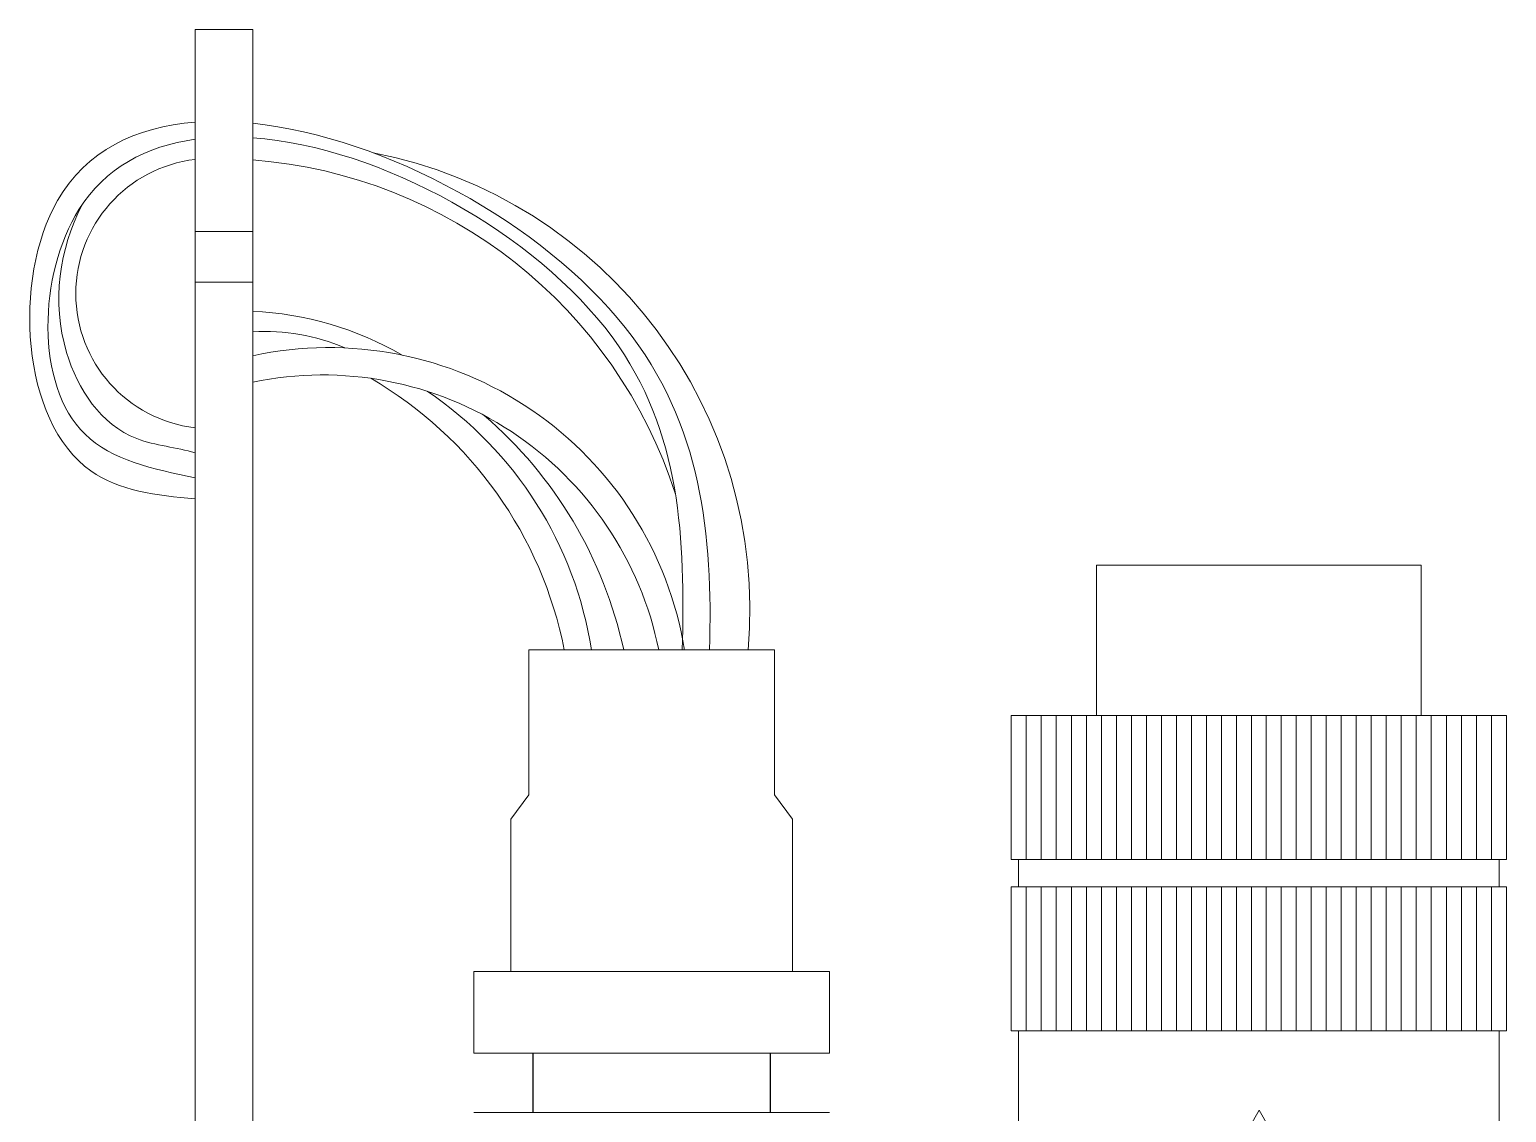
# Model space of a CAD drawing. Header units: millimetres. Extents: x 4147 to 30367, y 7281 to 12368.
# Drawn here: x 27664 to 30367, y 10387 to 12368 of the extents above; entities that cross this region are included whole.
import ezdxf

# ---------------------------------------------------------------- set-up
doc = ezdxf.new("R2010")
doc.units = ezdxf.units.MM

# ---------------------------------------------------------------- blocks, each defined once
blk = doc.blocks.new('Fitting Cable')
at = {"linetype": 'Continuous', "lineweight": 9}
for p, q in [((-1947.1, -2980.1), (-1947.1, 979.9)), ((-1947.1, 979.9), (-1947.1, -2980.1)), ((-1841.5, -2980.1), (-1841.5, 979.9)), ((-1841.5, 979.9), (-1841.5, -2980.1)), ((-1841.5, 665.2), (-1841.5, 881.2)), ((-1841.5, 881.2), (-1841.5, 665.2)), ((-1841.5, 881.2), (-1841.5, 665.2)), ((-1841.5, 665.2), (-1841.5, 881.2)), ((-1841.5, 665.2), (-1841.5, 881.2)), ((-1841.5, 881.2), (-1841.5, 665.2)), ((-1841.5, 665.2), (-1841.5, 881.2)), ((-1841.5, 881.2), (-1841.5, 665.2)), ((-1841.5, 665.2), (-1841.5, 881.2)), ((-1841.5, 881.2), (-1841.5, 665.2)), ((-1841.5, 665.2), (-1841.5, 881.2)), ((-1841.5, 881.2), (-1841.5, 665.2)), ((-1841.5, 881.2), (-1841.5, 665.2)), ((-1841.5, 665.2), (-1841.5, 881.2)), ((-1841.5, 881.2), (-1841.5, 665.2)), ((-1841.5, 665.2), (-1841.5, 881.2)), ((-1841.5, 881.2), (-1841.5, 665.2)), ((-1841.5, 665.2), (-1841.5, 881.2)), ((-1841.5, 881.2), (-1841.5, 665.2)), ((-1841.5, 665.2), (-1841.5, 881.2)), ((-1947.1, 824.1), (-1947.1, 562.1)), ((-1947.1, 562.1), (-1947.1, 824.1)), ((-1841.5, 574.3), (-1841.5, 811.9)), ((-1947.1, 775.6), (-1947.1, 611.2)), ((-1947.1, 610.6), (-1947.1, 775)), ((-1947.1, 758.1), (-1947.1, 628.1)), ((-1947.1, 758.1), (-1947.1, 628.1)), ((-1841.5, 775.6), (-1841.5, 611.2)), ((-1841.5, 610.6), (-1841.5, 775)), ((-1841.5, 627.1), (-1841.5, 759.1)), ((-1841.5, 665.2), (-1841.5, 665.2)), ((-1841.5, 665.2), (-1841.5, 665.2)), ((-1841.5, 665.2), (-1841.5, 665.2)), ((-1841.5, 665.2), (-1841.5, 665.2)), ((-1841.5, 665.2), (-1841.5, 665.2)), ((-1841.5, 665.2), (-1841.5, 665.2)), ((-1841.5, 665.2), (-1841.5, 665.2)), ((-1841.5, 665.2), (-1841.5, 665.2)), ((-1841.5, 665.2), (-1841.5, 665.2)), ((-1841.5, 665.2), (-1841.5, 665.2)), ((-1841.5, 610.6), (-1947.1, 610.6)), ((-1841.5, 610.6), (-1947.1, 610.6)), ((-1947.1, 517.9), (-1841.5, 517.9)), ((-1841.5, 303.6), (-1841.5, 519.6)), ((-1841.5, 519.6), (-1841.5, 519.6)), ((-1841.5, 519.6), (-1841.5, 303.6)), ((-1841.5, 303.6), (-1841.5, 519.6)), ((-1841.5, 519.6), (-1841.5, 519.6)), ((-1841.5, 519.6), (-1841.5, 303.6)), ((-1841.5, 303.6), (-1841.5, 519.6)), ((-1841.5, 519.6), (-1841.5, 519.6)), ((-1841.5, 519.6), (-1841.5, 303.6)), ((-1841.5, 303.6), (-1841.5, 519.6)), ((-1841.5, 519.6), (-1841.5, 519.6)), ((-1841.5, 519.6), (-1841.5, 303.6)), ((-1841.5, 303.6), (-1841.5, 519.6)), ((-1841.5, 519.6), (-1841.5, 519.6)), ((-1841.5, 519.6), (-1841.5, 303.6)), ((-1841.5, 303.6), (-1841.5, 519.6)), ((-1841.5, 519.6), (-1841.5, 519.6)), ((-1841.5, 519.6), (-1841.5, 303.6)), ((-1841.5, 303.6), (-1841.5, 519.6)), ((-1841.5, 519.6), (-1841.5, 519.6)), ((-1841.5, 519.6), (-1841.5, 303.6)), ((-1841.5, 303.6), (-1841.5, 519.6)), ((-1841.5, 519.6), (-1841.5, 519.6)), ((-1841.5, 519.6), (-1841.5, 303.6)), ((-1841.5, 303.6), (-1841.5, 519.6)), ((-1841.5, 519.6), (-1841.5, 519.6)), ((-1841.5, 519.6), (-1841.5, 303.6)), ((-1841.5, 303.6), (-1841.5, 519.6)), ((-1841.5, 519.6), (-1841.5, 519.6)), ((-1841.5, 519.6), (-1841.5, 303.6)), ((-1841.5, 303.6), (-1841.5, 303.6)), ((-1841.5, 303.6), (-1841.5, 303.6)), ((-1841.5, 303.6), (-1841.5, 303.6)), ((-1841.5, 303.6), (-1841.5, 303.6)), ((-1841.5, 303.6), (-1841.5, 303.6)), ((-1841.5, 303.6), (-1841.5, 303.6)), ((-1841.5, 303.6), (-1841.5, 303.6)), ((-1841.5, 303.6), (-1841.5, 303.6)), ((-1841.5, 303.6), (-1841.5, 303.6)), ((-297, 0), (297, 0)), ((-297, -275), (-297, 0)), ((297, -275), (297, 0)), ((-1336.5, -155.4), (-886.3, -155.4)), ((-1336.5, -420.5), (-1336.5, -155.4)), ((-1247.1, -155.4), (-975.7, -155.4)), ((-886.3, -155.4), (-886.3, -420.5)), ((-453.2, -275), (0, -275)), ((-453.2, -539), (-453.2, -275)), ((-425.7, -539), (-425.7, -275)), ((-398.2, -539), (-398.2, -275)), ((-370.7, -539), (-370.7, -275)), ((-343.2, -539), (-343.2, -275)), ((-315.7, -539), (-315.7, -275)), ((-288.2, -539), (-288.2, -275)), ((-260.7, -539), (-260.7, -275)), ((-233.2, -539), (-233.2, -275)), ((-205.7, -539), (-205.7, -275)), ((-178.2, -539), (-178.2, -275)), ((-150.7, -539), (-150.7, -275)), ((-123.2, -539), (-123.2, -275)), ((-95.7, -539), (-95.7, -275)), ((-68.2, -539), (-68.2, -275)), ((-40.7, -539), (-40.7, -275)), ((-13.2, -539), (-13.2, -275)), ((453.2, -275), (0, -275)), ((13.2, -539), (13.2, -275)), ((40.7, -539), (40.7, -275)), ((68.2, -539), (68.2, -275)), ((95.7, -539), (95.7, -275)), ((123.2, -539), (123.2, -275)), ((150.7, -539), (150.7, -275)), ((178.2, -539), (178.2, -275)), ((205.7, -539), (205.7, -275)), ((233.2, -539), (233.2, -275)), ((260.7, -539), (260.7, -275)), ((288.2, -539), (288.2, -275)), ((315.7, -539), (315.7, -275)), ((343.2, -539), (343.2, -275)), ((370.7, -539), (370.7, -275)), ((398.2, -539), (398.2, -275)), ((425.7, -539), (425.7, -275)), ((453.2, -539), (453.2, -275)), ((-1368.9, -465.2), (-1336.5, -420.5)), ((-853.9, -465.2), (-886.3, -420.5)), ((-1368.9, -743.8), (-1368.9, -465.2)), ((-853.9, -465.2), (-853.9, -743.8)), ((-453.2, -539), (0, -539)), ((-440, -588.5), (-440, -539)), ((453.2, -539), (0, -539)), ((440, -588.5), (440, -539)), ((-453.2, -852.5), (-453.2, -588.5)), ((-453.2, -588.5), (0, -588.5)), ((-425.7, -852.5), (-425.7, -588.5)), ((-398.2, -852.5), (-398.2, -588.5)), ((-370.7, -852.5), (-370.7, -588.5)), ((-343.2, -852.5), (-343.2, -588.5)), ((-315.7, -852.5), (-315.7, -588.5)), ((-288.2, -852.5), (-288.2, -588.5)), ((-260.7, -852.5), (-260.7, -588.5)), ((-233.2, -852.5), (-233.2, -588.5)), ((-205.7, -852.5), (-205.7, -588.5)), ((-178.2, -852.5), (-178.2, -588.5)), ((-150.7, -852.5), (-150.7, -588.5)), ((-123.2, -852.5), (-123.2, -588.5)), ((-95.7, -852.5), (-95.7, -588.5)), ((-68.2, -852.5), (-68.2, -588.5)), ((-40.7, -852.5), (-40.7, -588.5)), ((-13.2, -852.5), (-13.2, -588.5)), ((453.2, -588.5), (0, -588.5)), ((13.2, -852.5), (13.2, -588.5)), ((40.7, -852.5), (40.7, -588.5)), ((68.2, -852.5), (68.2, -588.5)), ((95.7, -852.5), (95.7, -588.5)), ((123.2, -852.5), (123.2, -588.5)), ((150.7, -852.5), (150.7, -588.5)), ((178.2, -852.5), (178.2, -588.5)), ((205.7, -852.5), (205.7, -588.5)), ((233.2, -852.5), (233.2, -588.5)), ((260.7, -852.5), (260.7, -588.5)), ((288.2, -852.5), (288.2, -588.5)), ((315.7, -852.5), (315.7, -588.5)), ((343.2, -852.5), (343.2, -588.5)), ((370.7, -852.5), (370.7, -588.5)), ((398.2, -852.5), (398.2, -588.5)), ((425.7, -852.5), (425.7, -588.5)), ((453.2, -852.5), (453.2, -588.5)), ((-1437.1, -893.1), (-1437.1, -743.8)), ((-785.7, -743.8), (-1437.1, -743.8)), ((-785.7, -893.1), (-785.7, -743.8)), ((-453.2, -852.5), (0, -852.5)), ((-440, -1646.5), (-440, -852.5)), ((453.2, -852.5), (0, -852.5)), ((440, -1646.5), (440, -852.5)), ((-1437.1, -893.1), (-785.7, -893.1)), ((-1328.7, -893.1), (-1328.7, -1001.7)), ((-1328.5, -893.1), (-1328.5, -1001.7)), ((-894.3, -893.1), (-894.3, -1001.7)), ((-894.1, -893.1), (-894.1, -1001.7)), ((-156.4, -1272.5), (0.7, -997.5)), ((0.7, -997.5), (157.9, -1272.5)), ((-785.7, -1001.7), (-1437.1, -1001.7))]:
    blk.add_line(p, q, dxfattribs=at)
at = {"lineweight": 9}
blk.add_line((-1841.5, 979.9), (-1947.1, 979.9), dxfattribs=at)
at = {"linetype": 'Continuous', "lineweight": 9}
for centre, radius, start, end in [((-1918.3, 496.7), 247.2, 96.6884, 263.3116), ((-1909.3, -139.7), 883.6, 17.7432, 85.5999), ((-1782.9, -81.4), 851.2, 355.0099, 79.0322), ((-1871, -141.5), 606.8, 60.0422, 87.2183), ((-1818.8, 61.9), 365.7, 66.5335, 93.5635), ((-1702.2, -261.7), 659.7, 9.2677, 102.1924), ((-1713.7, -279.9), 627.8, 11.4358, 101.7463), ((-1998.9, -299.1), 741.7, 11.172, 59.7701), ((-1914.6, -263.3), 701.4, 8.8505, 55.9782), ((-1928.8, -320.6), 783.8, 12.1674, 49.3337)]:
    blk.add_arc(centre, radius, start, end, dxfattribs=at)
for points, knots in [([(-1947.1, 120.9), (-2017.9, 127.3), (-2260.2, 158.5), (-2290.4, 689), (-2055.8, 801.9), (-1947.1, 810.4)], [0.311383, 0.311383, 0.311383, 0.311383, 3.326287, 10.880611, 15.668665, 15.668665, 15.668665, 15.668665]), ([(-1841.5, 808.4), (-1599.4, 783.2), (-1039.4, 475), (-999.5, 53.8), (-1005.4, -155.4)], [17.153874, 17.153874, 17.153874, 17.153874, 27.010698, 36.250816, 36.250816, 36.250816, 36.250816]), ([(-1947.1, 159.9), (-2023.7, 175.6), (-2244.6, 222.4), (-2228.9, 664.2), (-2036.5, 766.6), (-1947.1, 779.1)], [0.046707, 0.046707, 0.046707, 0.046707, 3.330671, 9.56162, 13.587402, 13.587402, 13.587402, 13.587402]), ([(-1841.5, 781.9), (-1606.9, 764.9), (-1061.9, 459.7), (-1050.3, 45.4), (-1055.4, -155.4)], [15.097278, 15.097278, 15.097278, 15.097278, 24.761547, 33.655397, 33.655397, 33.655397, 33.655397]), ([(-1947.1, 205.4), (-1980.2, 215.6), (-2098.3, 223.6), (-2220.7, 411.9), (-2195.1, 578.7), (-2154.7, 658.2)], [0.429628, 0.429628, 0.429628, 0.429628, 1.996706, 5.058512, 9.288455, 9.288455, 9.288455, 9.288455])]:
    blk.add_open_spline(points, degree=3, knots=knots, dxfattribs=at)

msp = doc.modelspace()

# ---------------------------------------------------------------- block references
msp.add_blockref('Fitting Cable', (29913.8, 11388.4))

doc.saveas('drawing.dxf')
